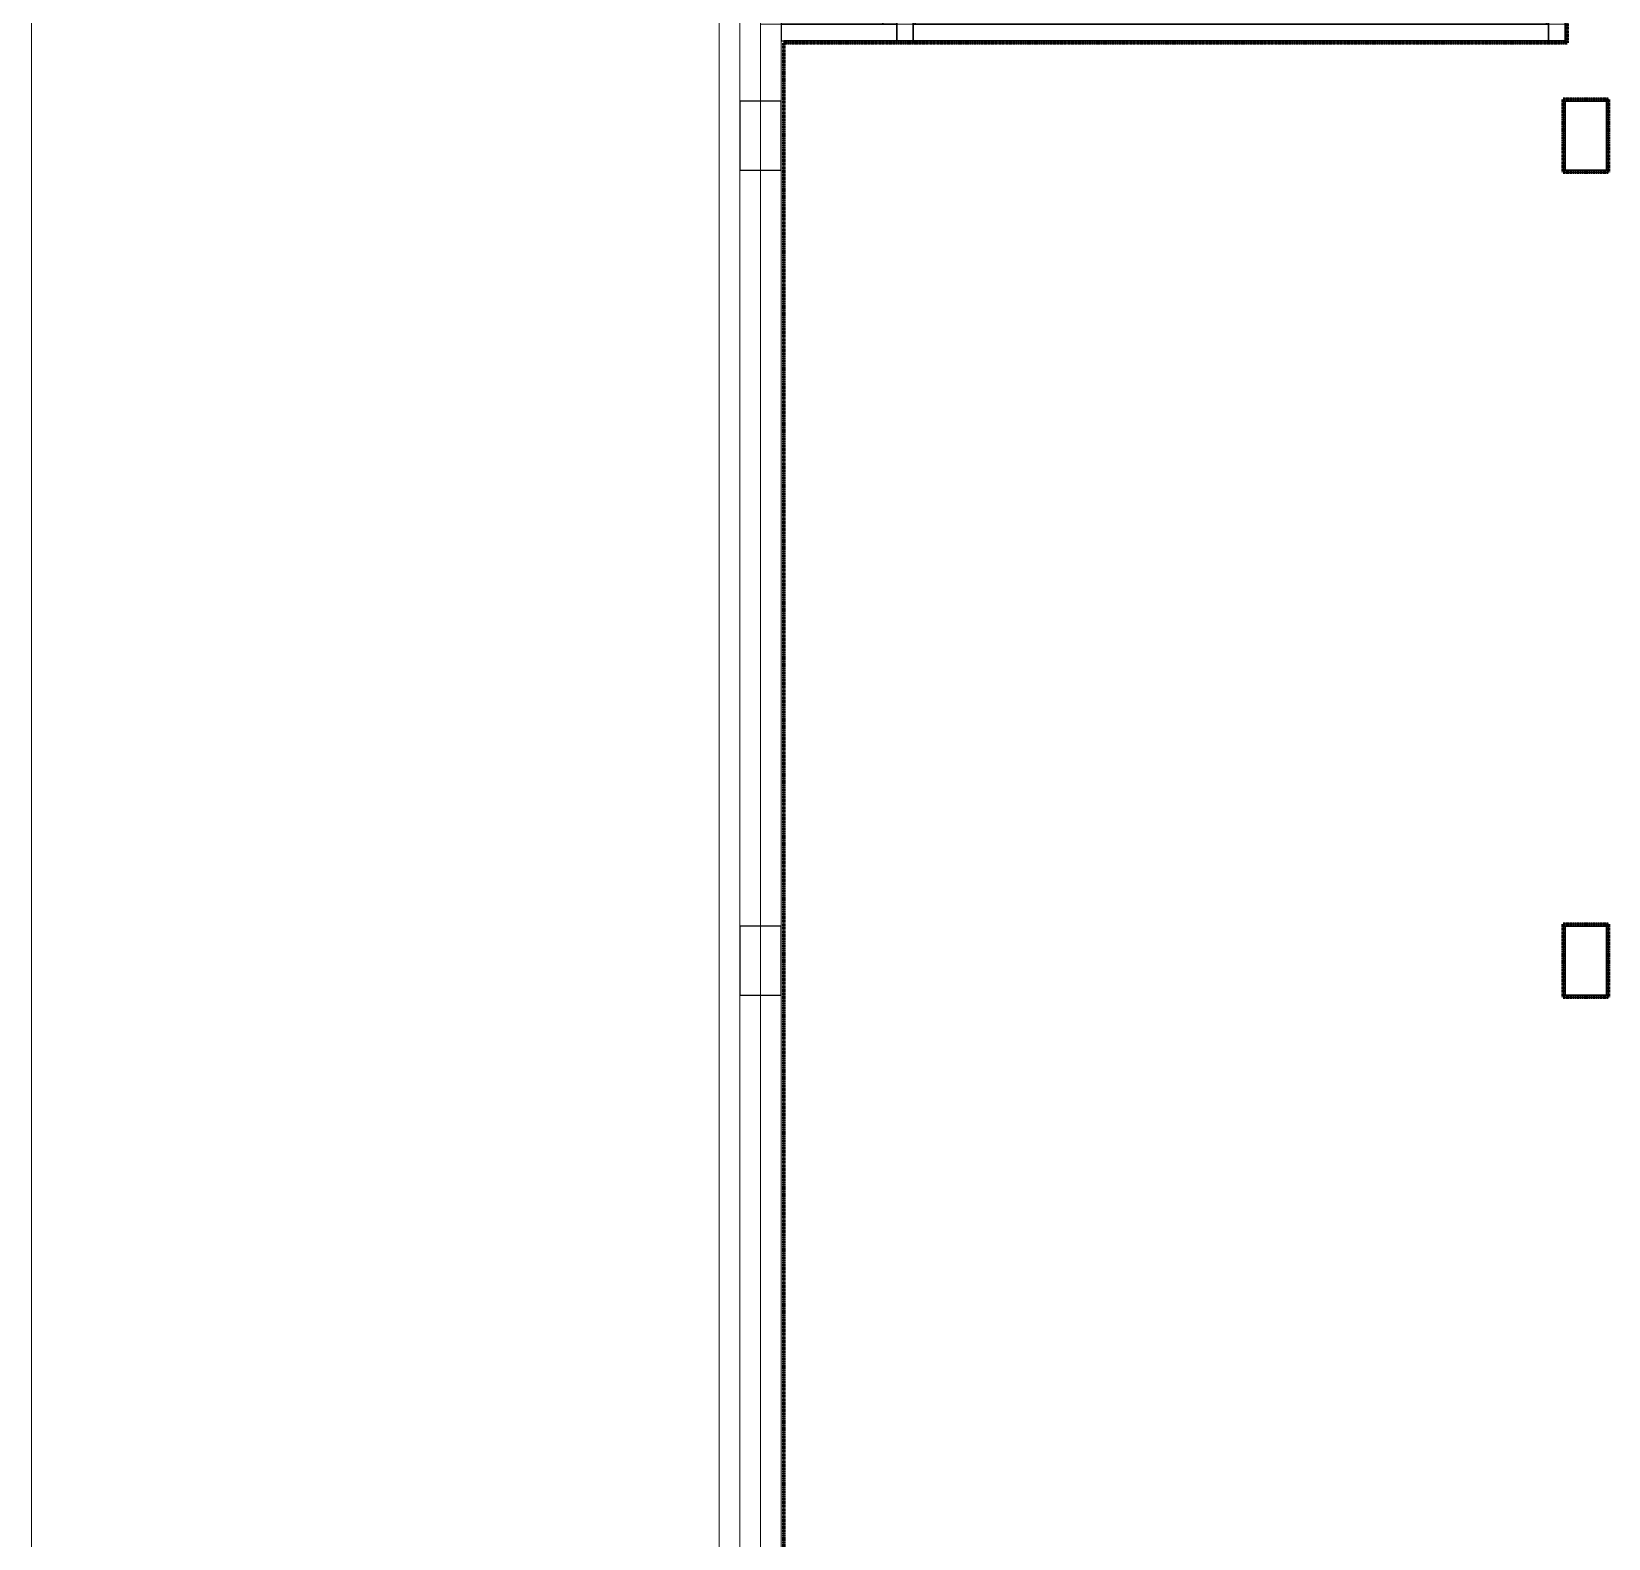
# Model space of a CAD drawing. Header units: millimetres. Extents: x -5300 to 98858, y -5196 to 93886.
# Drawn here: x 33700 to 45165, y 68298 to 79258 of the extents above; entities that cross this region are included whole.
import ezdxf

# ---------------------------------------------------------------- set-up
doc = ezdxf.new("R2010")
doc.units = ezdxf.units.MM
doc.linetypes.add('Штрих', pattern=[6.35, 3.175, -3.175])
doc.linetypes.add('Штрих_2_', pattern=[6.35, 3.175, -3.175])
for name, color, linetype, lineweight, true_color in [('_Разделитель помещений_', 4, 'Штрих', 70, 0x00ffff), ('Колонны', 7, 'Continuous', 18, 0x7f7f7f), ('Перекрытия', 7, 'Continuous', 18, 0x7f7f7f), ('Стены', 7, 'Continuous', 18, 0x7f7f7f), ('Стены разрез', 7, 'Continuous', 50, 0x7f7f7f)]:
    doc.layers.add(name, color=color, linetype=linetype, lineweight=lineweight, true_color=true_color)
doc.layers.add('Генплан', color=7, linetype='Continuous', lineweight=9)

# ---------------------------------------------------------------- blocks, each defined once
blk = doc.blocks.new('ПЕР-003 5804 - ПЕР-003 5804-240234-Подвал')
at = {"layer": 'Перекрытия', "color": 254, "true_color": 0xd4d4d4}
for p, q in [((38850, 87650), (38850, 52870)), ((38850, 52870), (38850, 87650))]:
    blk.add_line(p, q, dxfattribs=at)
blk = doc.blocks.new('СТ_ВОКОЛ-002 120954 - СТ_ВОКОЛ-002 2-244668-Подвал')
at = {"layer": 'Стены', "color": 254, "true_color": 0xd4d4d4}
blk.add_line((44850, 78250), (45150, 78250), dxfattribs=at)
blk = doc.blocks.new('СТ_ВОКОЛ-002 120954 - СТ_ВОКОЛ-002 120954-244665-Подвал')
at = {"layer": 'Стены', "color": 254, "true_color": 0xd4d4d4}
for p, q in [((44835, 78250), (44835, 78250)), ((44835, 78235), (44835, 78235)), ((45165, 78250), (45165, 78250)), ((45165, 78235), (45165, 78235))]:
    blk.add_line(p, q, dxfattribs=at)
at = {"layer": 'Стены разрез', "color": 254, "lineweight": 25, "true_color": 0xd4d4d4}
for p, q in [((45165, 78250), (44835, 78250)), ((44835, 78250), (44835, 78235)), ((44835, 78235), (45165, 78235)), ((45165, 78235), (45165, 78250))]:
    blk.add_line(p, q, dxfattribs=at)
blk.add_blockref('СТ_ВОКОЛ-002 120954 - СТ_ВОКОЛ-002 2-244668-Подвал', (0, 0))
blk = doc.blocks.new('СТ_ВОКОЛ-003 121062 - СТ_ВОКОЛ-003 2-244684-Подвал')
at = {"layer": 'Стены', "color": 254, "true_color": 0xd4d4d4}
blk.add_line((45150, 78250), (45150, 78750), dxfattribs=at)
blk = doc.blocks.new('СТ_ВОКОЛ-003 121062 - СТ_ВОКОЛ-003 121062-244681-Подвал')
at = {"layer": 'Стены', "color": 254, "true_color": 0xd4d4d4}
for p, q in [((45150, 78765), (45150, 78765)), ((45165, 78765), (45165, 78765)), ((45150, 78250), (45150, 78250)), ((45165, 78250), (45165, 78250))]:
    blk.add_line(p, q, dxfattribs=at)
at = {"layer": 'Стены разрез', "color": 254, "lineweight": 25, "true_color": 0xd4d4d4}
for p, q in [((45165, 78765), (45150, 78765)), ((45150, 78765), (45150, 78250)), ((45165, 78250), (45165, 78765)), ((45150, 78250), (45165, 78250))]:
    blk.add_line(p, q, dxfattribs=at)
blk.add_blockref('СТ_ВОКОЛ-003 121062 - СТ_ВОКОЛ-003 2-244684-Подвал', (0, 0))
blk = doc.blocks.new('СТ_ВОКОЛ-004 121175 - СТ_ВОКОЛ-004 2-244700-Подвал')
at = {"layer": 'Стены', "color": 254, "true_color": 0xd4d4d4}
blk.add_line((45150, 78750), (44850, 78750), dxfattribs=at)
blk = doc.blocks.new('СТ_ВОКОЛ-004 121175 - СТ_ВОКОЛ-004 121175-244697-Подвал')
at = {"layer": 'Стены', "color": 254, "true_color": 0xd4d4d4}
for p, q in [((44835, 78765), (44835, 78765)), ((45150, 78765), (45150, 78765)), ((44835, 78750), (44835, 78750)), ((45150, 78750), (45150, 78750))]:
    blk.add_line(p, q, dxfattribs=at)
at = {"layer": 'Стены разрез', "color": 254, "lineweight": 25, "true_color": 0xd4d4d4}
for p, q in [((44835, 78765), (44835, 78750)), ((45150, 78765), (44835, 78765)), ((45150, 78750), (45150, 78765)), ((44835, 78750), (45150, 78750))]:
    blk.add_line(p, q, dxfattribs=at)
blk.add_blockref('СТ_ВОКОЛ-004 121175 - СТ_ВОКОЛ-004 2-244700-Подвал', (0, 0))
blk = doc.blocks.new('СТ_ВОКОЛ-005 121288 - СТ_ВОКОЛ-005 2-244716-Подвал')
at = {"layer": 'Стены', "color": 254, "true_color": 0xd4d4d4}
blk.add_line((44850, 78750), (44850, 78250), dxfattribs=at)
blk = doc.blocks.new('СТ_ВОКОЛ-005 121288 - СТ_ВОКОЛ-005 121288-244713-Подвал')
at = {"layer": 'Стены', "color": 254, "true_color": 0xd4d4d4}
for p, q in [((44835, 78750), (44835, 78750)), ((44850, 78750), (44850, 78750)), ((44835, 78250), (44835, 78250)), ((44850, 78250), (44850, 78250))]:
    blk.add_line(p, q, dxfattribs=at)
at = {"layer": 'Стены разрез', "color": 254, "lineweight": 25, "true_color": 0xd4d4d4}
for p, q in [((44850, 78750), (44835, 78750)), ((44835, 78750), (44835, 78250)), ((44850, 78250), (44850, 78750)), ((44835, 78250), (44850, 78250))]:
    blk.add_line(p, q, dxfattribs=at)
blk.add_blockref('СТ_ВОКОЛ-005 121288 - СТ_ВОКОЛ-005 2-244716-Подвал', (0, 0))
blk = doc.blocks.new('СТ_ВОКОЛ-002 122038 - СТ_ВОКОЛ-002 2-244796-Подвал')
at = {"layer": 'Стены', "color": 254, "true_color": 0xd4d4d4}
blk.add_line((44850, 72250), (45150, 72250), dxfattribs=at)
blk = doc.blocks.new('СТ_ВОКОЛ-002 122038 - СТ_ВОКОЛ-002 122038-244793-Подвал')
at = {"layer": 'Стены', "color": 254, "true_color": 0xd4d4d4}
for p, q in [((44835, 72250), (44835, 72250)), ((44835, 72235), (44835, 72235)), ((45165, 72250), (45165, 72250)), ((45165, 72235), (45165, 72235))]:
    blk.add_line(p, q, dxfattribs=at)
at = {"layer": 'Стены разрез', "color": 254, "lineweight": 25, "true_color": 0xd4d4d4}
for p, q in [((45165, 72250), (44835, 72250)), ((44835, 72250), (44835, 72235)), ((44835, 72235), (45165, 72235)), ((45165, 72235), (45165, 72250))]:
    blk.add_line(p, q, dxfattribs=at)
blk.add_blockref('СТ_ВОКОЛ-002 122038 - СТ_ВОКОЛ-002 2-244796-Подвал', (0, 0))
blk = doc.blocks.new('СТ_ВОКОЛ-003 122146 - СТ_ВОКОЛ-003 2-244812-Подвал')
at = {"layer": 'Стены', "color": 254, "true_color": 0xd4d4d4}
blk.add_line((45150, 72250), (45150, 72750), dxfattribs=at)
blk = doc.blocks.new('СТ_ВОКОЛ-003 122146 - СТ_ВОКОЛ-003 122146-244809-Подвал')
at = {"layer": 'Стены', "color": 254, "true_color": 0xd4d4d4}
for p, q in [((45150, 72765), (45150, 72765)), ((45165, 72765), (45165, 72765)), ((45150, 72250), (45150, 72250)), ((45165, 72250), (45165, 72250))]:
    blk.add_line(p, q, dxfattribs=at)
at = {"layer": 'Стены разрез', "color": 254, "lineweight": 25, "true_color": 0xd4d4d4}
for p, q in [((45165, 72765), (45150, 72765)), ((45150, 72765), (45150, 72250)), ((45165, 72250), (45165, 72765)), ((45150, 72250), (45165, 72250))]:
    blk.add_line(p, q, dxfattribs=at)
blk.add_blockref('СТ_ВОКОЛ-003 122146 - СТ_ВОКОЛ-003 2-244812-Подвал', (0, 0))
blk = doc.blocks.new('СТ_ВОКОЛ-004 122259 - СТ_ВОКОЛ-004 2-244828-Подвал')
at = {"layer": 'Стены', "color": 254, "true_color": 0xd4d4d4}
blk.add_line((45150, 72750), (44850, 72750), dxfattribs=at)
blk = doc.blocks.new('СТ_ВОКОЛ-004 122259 - СТ_ВОКОЛ-004 122259-244825-Подвал')
at = {"layer": 'Стены', "color": 254, "true_color": 0xd4d4d4}
for p, q in [((44835, 72765), (44835, 72765)), ((44835, 72750), (44835, 72750)), ((45150, 72765), (45150, 72765)), ((45150, 72750), (45150, 72750))]:
    blk.add_line(p, q, dxfattribs=at)
at = {"layer": 'Стены разрез', "color": 254, "lineweight": 25, "true_color": 0xd4d4d4}
for p, q in [((44835, 72765), (44835, 72750)), ((45150, 72765), (44835, 72765)), ((44835, 72750), (45150, 72750)), ((45150, 72750), (45150, 72765))]:
    blk.add_line(p, q, dxfattribs=at)
blk.add_blockref('СТ_ВОКОЛ-004 122259 - СТ_ВОКОЛ-004 2-244828-Подвал', (0, 0))
blk = doc.blocks.new('СТ_ВОКОЛ-005 122372 - СТ_ВОКОЛ-005 2-244844-Подвал')
at = {"layer": 'Стены', "color": 254, "true_color": 0xd4d4d4}
blk.add_line((44850, 72750), (44850, 72250), dxfattribs=at)
blk = doc.blocks.new('СТ_ВОКОЛ-005 122372 - СТ_ВОКОЛ-005 122372-244841-Подвал')
at = {"layer": 'Стены', "color": 254, "true_color": 0xd4d4d4}
for p, q in [((44835, 72750), (44835, 72750)), ((44850, 72750), (44850, 72750)), ((44835, 72250), (44835, 72250)), ((44850, 72250), (44850, 72250))]:
    blk.add_line(p, q, dxfattribs=at)
at = {"layer": 'Стены разрез', "color": 254, "lineweight": 25, "true_color": 0xd4d4d4}
for p, q in [((44850, 72750), (44835, 72750)), ((44835, 72750), (44835, 72250)), ((44850, 72250), (44850, 72750)), ((44835, 72250), (44850, 72250))]:
    blk.add_line(p, q, dxfattribs=at)
blk.add_blockref('СТ_ВОКОЛ-005 122372 - СТ_ВОКОЛ-005 2-244844-Подвал', (0, 0))
blk = doc.blocks.new('СТН-03 128544 - СТН-03 2-245378-Подвал')
at = {"layer": 'Стены', "color": 254, "true_color": 0xd4d4d4}
blk.add_line((39000, 52500), (39000, 87500), dxfattribs=at)
blk = doc.blocks.new('СТН-03 128544 - СТН-03-245371-Подвал')
at = {"layer": 'Стены', "color": 254, "true_color": 0xd4d4d4}
for p, q in [((38700, 87800), (38700, 52800)), ((38700, 52800), (38700, 87800)), ((38850, 52800), (38850, 87800)), ((38850, 87800), (38850, 52800)), ((38850, 84250), (38850, 78750)), ((38850, 84250), (38850, 78750)), ((38850, 78750), (38850, 84250)), ((39150, 84250), (39150, 78750)), ((39150, 78750), (39150, 84250)), ((39150, 78750), (39150, 84250)), ((38700, 80700), (38700, 52800)), ((38850, 52800), (38850, 80700)), ((39150, 52550), (39150, 79190)), ((39150, 79190), (39150, 79190)), ((39150, 52550), (39150, 79190)), ((39150, 79190), (39150, 79190)), ((39170, 79190), (39150, 79190)), ((39170, 79190), (39150, 79190)), ((39150, 52550), (39150, 79190)), ((39150, 79190), (39170, 79190)), ((39170, 79190), (39170, 79190)), ((39170, 79190), (39170, 52550)), ((39170, 79190), (39170, 52550)), ((39170, 79190), (39170, 79190)), ((39170, 79190), (39170, 52550)), ((38850, 78750), (38850, 78750)), ((39150, 78750), (38850, 78750)), ((38850, 78750), (38850, 78750)), ((38850, 78750), (39150, 78750)), ((38850, 78750), (39150, 78750)), ((39150, 78750), (39150, 78750)), ((39150, 78750), (39150, 78750)), ((39150, 78250), (38850, 78250)), ((38850, 78250), (38850, 78250)), ((39150, 78250), (38850, 78250)), ((38850, 78250), (38850, 72750)), ((38850, 78250), (38850, 78250)), ((38850, 78250), (38850, 72750)), ((38850, 72750), (38850, 78250)), ((38850, 78250), (39150, 78250)), ((39150, 72750), (39150, 78250)), ((39150, 78250), (39150, 78250)), ((39150, 72750), (39150, 78250)), ((39150, 78250), (39150, 78250)), ((39150, 78250), (39150, 72750)), ((38850, 72750), (39150, 72750)), ((38850, 72750), (38850, 72750)), ((38850, 72750), (39150, 72750)), ((38850, 72750), (38850, 72750)), ((39150, 72750), (38850, 72750)), ((39150, 72750), (39150, 72750)), ((39150, 72750), (39150, 72750)), ((39150, 72250), (38850, 72250)), ((38850, 72250), (38850, 72250)), ((39150, 72250), (38850, 72250)), ((38850, 72250), (38850, 66750)), ((38850, 72250), (38850, 72250)), ((38850, 72250), (38850, 66750)), ((38850, 66750), (38850, 72250)), ((38850, 72250), (39150, 72250)), ((39150, 66750), (39150, 72250)), ((39150, 72250), (39150, 72250)), ((39150, 66750), (39150, 72250)), ((39150, 72250), (39150, 72250)), ((39150, 72250), (39150, 66750))]:
    blk.add_line(p, q, dxfattribs=at)
blk = doc.blocks.new('СТН-03 128544 - СТН-03 128544-245375-Подвал')
for name in ['СТН-03 128544 - СТН-03-245371-Подвал', 'СТН-03 128544 - СТН-03 2-245378-Подвал']:
    blk.add_blockref(name, (0, 0))
blk = doc.blocks.new('СТВ_Перегородка_Кирпич 202865 - СТВ_Перегородка_Кирпич 2-248191-Подвал')
at = {"layer": 'Стены', "color": 254, "true_color": 0xd4d4d4}
blk.add_line((39990, 79310), (39990, 87500), dxfattribs=at)
blk = doc.blocks.new('СТВ_Перегородка_Кирпич 202865 - СТВ_Перегородка_Кирпич 202865-248188-Подвал')
at = {"layer": 'Стены', "color": 254, "true_color": 0xd4d4d4}
for p, q in [((39875, 87330), (39875, 87330)), ((39890, 87350), (39890, 87350)), ((39890, 87330), (39890, 87330)), ((39990, 87350), (39990, 87350)), ((39990, 87350), (39990, 87350)), ((40110, 87350), (40110, 87350)), ((40110, 87330), (40110, 87330)), ((40125, 87330), (40125, 87330)), ((39890, 85020), (39875, 85020)), ((39875, 85020), (39875, 85020)), ((39875, 84400), (39875, 85020)), ((39990, 85020), (39890, 85020)), ((39890, 85020), (39890, 85020)), ((39890, 84400), (39890, 85020)), ((39890, 85020), (39890, 84400)), ((39890, 85020), (39890, 85020)), ((40110, 85020), (39990, 85020)), ((39990, 85020), (39990, 85020)), ((39990, 84400), (39990, 85020)), ((39990, 85020), (39990, 84400)), ((39990, 85020), (39990, 85020)), ((40125, 85020), (40110, 85020)), ((40110, 85020), (40110, 85020)), ((40110, 84400), (40110, 85020)), ((40110, 85020), (40110, 84400)), ((40110, 85020), (40110, 85020)), ((40125, 85020), (40125, 84400)), ((40125, 85020), (40125, 85020)), ((39875, 84400), (39890, 84400)), ((39875, 84400), (39875, 84400)), ((39890, 84400), (39990, 84400)), ((39890, 84400), (39890, 84400)), ((39890, 84400), (39890, 84400)), ((39990, 84400), (40110, 84400)), ((39990, 84400), (39990, 84400)), ((39990, 84400), (39990, 84400)), ((40110, 84400), (40125, 84400)), ((40110, 84400), (40110, 84400)), ((40110, 84400), (40110, 84400)), ((40125, 84400), (40125, 84400)), ((40110, 84150), (40110, 84150)), ((40125, 84150), (40125, 84150)), ((40110, 84030), (40110, 84030)), ((40125, 84030), (40125, 84030)), ((39875, 79410), (39875, 79410)), ((39890, 79410), (39890, 79410)), ((39890, 79310), (39890, 79310)), ((39990, 79310), (39990, 79310)), ((40110, 79310), (40110, 79310)), ((40125, 79310), (40125, 79310)), ((39990, 79190), (39990, 79190)), ((40110, 79190), (40110, 79190)), ((40110, 79190), (40110, 79190)), ((40110, 79175), (40110, 79175)), ((40125, 79190), (40125, 79190)), ((40125, 79175), (40125, 79175))]:
    blk.add_line(p, q, dxfattribs=at)
at = {"layer": 'Стены разрез', "color": 254, "lineweight": 25, "true_color": 0xd4d4d4}
for p, q in [((39890, 87330), (39875, 87330)), ((39875, 87330), (39875, 79410)), ((39990, 87350), (39890, 87350)), ((39890, 87350), (39890, 79310)), ((39890, 79410), (39890, 87330)), ((40110, 87350), (39990, 87350)), ((39990, 87350), (39990, 79190)), ((39990, 79310), (39990, 87350)), ((40110, 79190), (40110, 87350)), ((40125, 87330), (40110, 87330)), ((40110, 87330), (40110, 84150)), ((40125, 84150), (40125, 87330)), ((40110, 84150), (40125, 84150)), ((40110, 84030), (40110, 79310)), ((40125, 84030), (40110, 84030)), ((40125, 79310), (40125, 84030)), ((39875, 79410), (39890, 79410)), ((39890, 79310), (39990, 79310)), ((40110, 79310), (40125, 79310)), ((39990, 79190), (40110, 79190)), ((40110, 79190), (40110, 79175)), ((40125, 79190), (40110, 79190)), ((40110, 79175), (40125, 79175)), ((40125, 79175), (40125, 79190))]:
    blk.add_line(p, q, dxfattribs=at)
blk.add_blockref('СТВ_Перегородка_Кирпич 202865 - СТВ_Перегородка_Кирпич 2-248191-Подвал', (0, 0))
blk = doc.blocks.new('СТВ_Перегородка_Кирпич 208831 - СТВ_Перегородка_Кирпич 2-248369-Подвал')
at = {"layer": 'Стены', "color": 254, "true_color": 0xd4d4d4}
blk.add_line((39000, 79310), (39990, 79310), dxfattribs=at)
blk = doc.blocks.new('СТВ_Перегородка_Кирпич 208831 - СТВ_Перегородка_Кирпич 208831-248366-Подвал')
at = {"layer": 'Стены', "color": 254, "true_color": 0xd4d4d4}
for p, q in [((39150, 79410), (39150, 79410)), ((39170, 79425), (39170, 79425)), ((39170, 79410), (39170, 79410)), ((39875, 79425), (39875, 79425)), ((39875, 79410), (39875, 79410)), ((39890, 79410), (39890, 79410)), ((39150, 79310), (39150, 79310)), ((39150, 79310), (39150, 79310)), ((39890, 79310), (39890, 79310)), ((39990, 79310), (39990, 79310)), ((39150, 79190), (39150, 79190)), ((39170, 79190), (39170, 79190)), ((39170, 79175), (39170, 79175)), ((39990, 79190), (39990, 79190)), ((40110, 79190), (40110, 79190)), ((40110, 79175), (40110, 79175))]:
    blk.add_line(p, q, dxfattribs=at)
at = {"layer": 'Стены разрез', "color": 254, "lineweight": 25, "true_color": 0xd4d4d4}
for p, q in [((39890, 79410), (39150, 79410)), ((39150, 79410), (39150, 79310)), ((39875, 79425), (39170, 79425)), ((39170, 79425), (39170, 79410)), ((39170, 79410), (39875, 79410)), ((39875, 79410), (39875, 79425)), ((39890, 79310), (39890, 79410)), ((39990, 79310), (39150, 79310)), ((39150, 79310), (39150, 79190)), ((39150, 79310), (39890, 79310)), ((39990, 79190), (39990, 79310)), ((39150, 79190), (39990, 79190)), ((40110, 79190), (39170, 79190)), ((39170, 79190), (39170, 79175)), ((39170, 79175), (40110, 79175)), ((40110, 79175), (40110, 79190))]:
    blk.add_line(p, q, dxfattribs=at)
blk.add_blockref('СТВ_Перегородка_Кирпич 208831 - СТВ_Перегородка_Кирпич 2-248369-Подвал', (0, 0))
blk = doc.blocks.new('СТВ_Перегородка_Кирпич 210889 - СТВ_Перегородка_Кирпич 2-248468-Подвал')
at = {"layer": 'Стены', "color": 254, "true_color": 0xd4d4d4}
blk.add_line((44850, 79310), (44850, 87500), dxfattribs=at)
blk = doc.blocks.new('СТВ_Перегородка_Кирпич 210889 - СТВ_Перегородка_Кирпич 210889-248465-Подвал')
at = {"layer": 'Стены', "color": 254, "true_color": 0xd4d4d4}
for p, q in [((44715, 87330), (44715, 87330)), ((44730, 87350), (44730, 87350)), ((44730, 87330), (44730, 87330)), ((44850, 87350), (44850, 87350)), ((44850, 87330), (44850, 87330)), ((44865, 87330), (44865, 87330)), ((44730, 86827), (44715, 86827)), ((44715, 86827), (44715, 86827)), ((44715, 85127), (44715, 86827)), ((44730, 86827), (44850, 86827)), ((44730, 85127), (44730, 86827)), ((44730, 86827), (44730, 86827)), ((44730, 86827), (44730, 85127)), ((44730, 86827), (44730, 86827)), ((44865, 86827), (44850, 86827)), ((44850, 86827), (44850, 86827)), ((44850, 85127), (44850, 86827)), ((44850, 86827), (44850, 86827)), ((44850, 86827), (44850, 85127)), ((44865, 86827), (44865, 85127)), ((44865, 86827), (44865, 86827)), ((44715, 85127), (44730, 85127)), ((44715, 85127), (44715, 85127)), ((44730, 85127), (44850, 85127)), ((44730, 85127), (44730, 85127)), ((44730, 85127), (44730, 85127)), ((44850, 85127), (44865, 85127)), ((44850, 85127), (44850, 85127)), ((44850, 85127), (44850, 85127)), ((44865, 85127), (44865, 85127)), ((44850, 84765), (44865, 84765)), ((44850, 84750), (44850, 84765)), ((44850, 84765), (44850, 84765)), ((44850, 84750), (44865, 84750)), ((44850, 84750), (44850, 84750)), ((44865, 84765), (44865, 84765)), ((44865, 84765), (44865, 84750)), ((44865, 84750), (44865, 84750)), ((44850, 84250), (44865, 84250)), ((44850, 84235), (44850, 84250)), ((44850, 84250), (44850, 84250)), ((44850, 84235), (44865, 84235)), ((44850, 84235), (44850, 84235)), ((44865, 84250), (44865, 84250)), ((44865, 84250), (44865, 84235)), ((44865, 84235), (44865, 84235)), ((44715, 84150), (44715, 84150)), ((44730, 84150), (44730, 84150)), ((44715, 84030), (44715, 84030)), ((44730, 84030), (44730, 84030)), ((44730, 81940), (44715, 81940)), ((44715, 81940), (44715, 81940)), ((44715, 80240), (44715, 81940)), ((44850, 81940), (44730, 81940)), ((44730, 81940), (44730, 81940)), ((44730, 80240), (44730, 81940)), ((44730, 81940), (44730, 80240)), ((44730, 81940), (44730, 81940)), ((44865, 81940), (44850, 81940)), ((44850, 81940), (44850, 81940)), ((44850, 80240), (44850, 81940)), ((44850, 81940), (44850, 80240)), ((44850, 81940), (44850, 81940)), ((44865, 81940), (44865, 80240)), ((44865, 81940), (44865, 81940)), ((44715, 80240), (44730, 80240)), ((44715, 80240), (44715, 80240)), ((44730, 80240), (44850, 80240)), ((44730, 80240), (44730, 80240)), ((44730, 80240), (44730, 80240)), ((44850, 80240), (44865, 80240)), ((44850, 80240), (44850, 80240)), ((44850, 80240), (44850, 80240)), ((44865, 80240), (44865, 80240)), ((44715, 79310), (44715, 79310)), ((44730, 79310), (44730, 79310)), ((44730, 79190), (44730, 79190)), ((44850, 79190), (44850, 79190)), ((44850, 79175), (44850, 79175)), ((44865, 79175), (44865, 79175))]:
    blk.add_line(p, q, dxfattribs=at)
at = {"layer": 'Стены разрез', "color": 254, "lineweight": 25, "true_color": 0xd4d4d4}
for p, q in [((44730, 87330), (44715, 87330)), ((44715, 87330), (44715, 84150)), ((44850, 87350), (44730, 87350)), ((44730, 87350), (44730, 79190)), ((44730, 84150), (44730, 87330)), ((44850, 79190), (44850, 87350)), ((44865, 87330), (44850, 87330)), ((44850, 87330), (44850, 84765)), ((44865, 84765), (44865, 87330)), ((44850, 84765), (44865, 84765)), ((44865, 84235), (44850, 84235)), ((44850, 84235), (44850, 79175)), ((44865, 79175), (44865, 84235)), ((44715, 84150), (44730, 84150)), ((44730, 84030), (44715, 84030)), ((44715, 84030), (44715, 79310)), ((44730, 79310), (44730, 84030)), ((44715, 79310), (44730, 79310)), ((44730, 79190), (44850, 79190)), ((44850, 79175), (44865, 79175))]:
    blk.add_line(p, q, dxfattribs=at)
blk.add_blockref('СТВ_Перегородка_Кирпич 210889 - СТВ_Перегородка_Кирпич 2-248468-Подвал', (0, 0))
blk = doc.blocks.new('СТВ_Перегородка_Кирпич 211700 - СТВ_Перегородка_Кирпич 2-248584-Подвал')
at = {"layer": 'Стены', "color": 254, "true_color": 0xd4d4d4}
blk.add_line((39990, 79310), (44850, 79310), dxfattribs=at)
blk = doc.blocks.new('СТВ_Перегородка_Кирпич 211700 - СТВ_Перегородка_Кирпич 211700-248581-Подвал')
at = {"layer": 'Стены', "color": 254, "true_color": 0xd4d4d4}
for p, q in [((40110, 79310), (40110, 79310)), ((40125, 79325), (40125, 79325)), ((40125, 79310), (40125, 79310)), ((44715, 79325), (44715, 79325)), ((44715, 79310), (44715, 79310)), ((44730, 79310), (44730, 79310)), ((40110, 79190), (40110, 79190)), ((40125, 79190), (40125, 79190)), ((40125, 79175), (40125, 79175)), ((44730, 79190), (44730, 79190)), ((44850, 79190), (44850, 79190)), ((44850, 79175), (44850, 79175))]:
    blk.add_line(p, q, dxfattribs=at)
at = {"layer": 'Стены разрез', "color": 254, "lineweight": 25, "true_color": 0xd4d4d4}
for p, q in [((40110, 79310), (40110, 79190)), ((44730, 79310), (40110, 79310)), ((40125, 79325), (40125, 79310)), ((44715, 79325), (40125, 79325)), ((40125, 79310), (44715, 79310)), ((44715, 79310), (44715, 79325)), ((44730, 79190), (44730, 79310)), ((40110, 79190), (44730, 79190)), ((40125, 79190), (40125, 79175)), ((44850, 79190), (40125, 79190)), ((40125, 79175), (44850, 79175)), ((44850, 79175), (44850, 79190))]:
    blk.add_line(p, q, dxfattribs=at)
blk.add_blockref('СТВ_Перегородка_Кирпич 211700 - СТВ_Перегородка_Кирпич 2-248584-Подвал', (0, 0))
blk = doc.blocks.new('Местность - Местность-379060-Подвал')
at = {"layer": 'Генплан', "color": 253, "true_color": 0xaaaaaa}
for p, q in [((33700, 87800), (33700, 57800)), ((33700, 87800), (33700, 57800)), ((33700, 57800), (33700, 87800)), ((33700, 57800), (33700, 87800)), ((33700, 57800), (33700, 87800)), ((33700, 87800), (33700, 57800)), ((38700, 57800), (38700, 87800)), ((38700, 57800), (38700, 87800)), ((38700, 87800), (38700, 57800))]:
    blk.add_line(p, q, dxfattribs=at)
blk = doc.blocks.new('Местность - Местность-379064-Подвал')
blk.add_blockref('Местность - Местность-379060-Подвал', (0, 0))
blk = doc.blocks.new('КОЛ-002 300х500 300 x 500 121924 - КОЛ-002 300х500 300 x 500 121924-385436-Подвал')
at = {"layer": 'Колонны', "color": 254, "lineweight": 25, "true_color": 0xd4d4d4}
for p, q in [((150, 250), (-150, 250)), ((-150, 250), (-150, -250)), ((150, -250), (150, 250)), ((-150, -250), (150, -250))]:
    blk.add_line(p, q, dxfattribs=at)
at = {"layer": 'Колонны', "color": 254, "true_color": 0xd4d4d4}
for p, q in [((-150, 250), (-150, 250)), ((150, 250), (150, 250)), ((-150, -250), (-150, -250)), ((150, -250), (150, -250))]:
    blk.add_line(p, q, dxfattribs=at)
blk = doc.blocks.new('КОЛ-002 300х500 300 x 500 120840 - КОЛ-002 300х500 300 x 500 120840-385414-Подвал')
at = {"layer": 'Колонны', "color": 254, "lineweight": 25, "true_color": 0xd4d4d4}
for p, q in [((150, 250), (-150, 250)), ((-150, 250), (-150, -250)), ((150, -250), (150, 250)), ((-150, -250), (150, -250))]:
    blk.add_line(p, q, dxfattribs=at)
at = {"layer": 'Колонны', "color": 254, "true_color": 0xd4d4d4}
for p, q in [((-150, 250), (-150, 250)), ((150, 250), (150, 250)), ((-150, -250), (-150, -250)), ((150, -250), (150, -250))]:
    blk.add_line(p, q, dxfattribs=at)
blk = doc.blocks.new('КОЛ-001 300х500 300 x 500 111635 - КОЛ-001 300х500 300 x 500 111635-385183-Подвал')
at = {"layer": 'Колонны', "color": 254, "lineweight": 25, "true_color": 0xd4d4d4}
for p, q in [((150, 250), (-150, 250)), ((-150, 250), (-150, -250)), ((150, -250), (150, 250)), ((-150, -250), (150, -250))]:
    blk.add_line(p, q, dxfattribs=at)
at = {"layer": 'Колонны', "color": 254, "true_color": 0xd4d4d4}
for p, q in [((-150, 250), (-150, 250)), ((150, 250), (150, 250)), ((-150, -250), (-150, -250)), ((150, -250), (150, -250))]:
    blk.add_line(p, q, dxfattribs=at)
blk = doc.blocks.new('КОЛ-001 300х500 300 x 500 59164 - КОЛ-001 300х500 300 x 500 59164-384809-Подвал')
at = {"layer": 'Колонны', "color": 254, "lineweight": 25, "true_color": 0xd4d4d4}
for p, q in [((150, 250), (-150, 250)), ((-150, 250), (-150, -250)), ((150, -250), (150, 250)), ((-150, -250), (150, -250))]:
    blk.add_line(p, q, dxfattribs=at)
at = {"layer": 'Колонны', "color": 254, "true_color": 0xd4d4d4}
for p, q in [((-150, 250), (-150, 250)), ((150, 250), (150, 250)), ((-150, -250), (-150, -250)), ((150, -250), (150, -250))]:
    blk.add_line(p, q, dxfattribs=at)

msp = doc.modelspace()

# ---------------------------------------------------------------- linework, layer by layer
at = {"layer": '_Разделитель помещений_', "color": 131, "linetype": 'Штрих_2_', "true_color": 0xaaffff}
for p, q in [((44865, 79175), (44865, 84235)), ((39170, 52570), (39170, 79175)), ((39170, 79175), (40125, 79175)), ((40125, 79175), (44865, 79175)), ((44835, 78765), (45165, 78765)), ((44835, 78235), (44835, 78765)), ((45165, 78235), (45165, 78765)), ((44835, 78235), (45165, 78235)), ((44835, 72765), (45165, 72765)), ((44835, 72235), (44835, 72765)), ((45165, 72235), (45165, 72765)), ((44835, 72235), (45165, 72235))]:
    msp.add_line(p, q, dxfattribs=at)
at = {"layer": 'Перекрытия', "color": 254, "true_color": 0xd4d4d4}
for p, q in [((38850, 52870), (38850, 87650)), ((38850, 87650), (38850, 52870))]:
    msp.add_line(p, q, dxfattribs=at)

# ---------------------------------------------------------------- block references
at = {"layer": 'Генплан', "color": 253, "true_color": 0xaaaaaa}
msp.add_blockref('Местность - Местность-379064-Подвал', (0, 0), dxfattribs=at)
at = {"layer": 'Колонны', "color": 254, "true_color": 0xd4d4d4}
for name, p in [('КОЛ-001 300х500 300 x 500 59164 - КОЛ-001 300х500 300 x 500 59164-384809-Подвал', (39000, 78500)), ('КОЛ-002 300х500 300 x 500 120840 - КОЛ-002 300х500 300 x 500 120840-385414-Подвал', (45000, 78500)), ('КОЛ-001 300х500 300 x 500 111635 - КОЛ-001 300х500 300 x 500 111635-385183-Подвал', (39000, 72500)), ('КОЛ-002 300х500 300 x 500 121924 - КОЛ-002 300х500 300 x 500 121924-385436-Подвал', (45000, 72500))]:
    msp.add_blockref(name, p, dxfattribs=at)
at = {"layer": 'Перекрытия', "color": 254, "true_color": 0xd4d4d4}
msp.add_blockref('ПЕР-003 5804 - ПЕР-003 5804-240234-Подвал', (0, 0), dxfattribs=at)
at = {"layer": 'Стены', "color": 254, "true_color": 0xd4d4d4}
for name in ['СТН-03 128544 - СТН-03 128544-245375-Подвал', 'СТВ_Перегородка_Кирпич 202865 - СТВ_Перегородка_Кирпич 202865-248188-Подвал', 'СТВ_Перегородка_Кирпич 210889 - СТВ_Перегородка_Кирпич 210889-248465-Подвал', 'СТВ_Перегородка_Кирпич 208831 - СТВ_Перегородка_Кирпич 208831-248366-Подвал', 'СТВ_Перегородка_Кирпич 211700 - СТВ_Перегородка_Кирпич 211700-248581-Подвал', 'СТ_ВОКОЛ-004 121175 - СТ_ВОКОЛ-004 121175-244697-Подвал', 'СТ_ВОКОЛ-003 121062 - СТ_ВОКОЛ-003 121062-244681-Подвал', 'СТ_ВОКОЛ-005 121288 - СТ_ВОКОЛ-005 121288-244713-Подвал', 'СТ_ВОКОЛ-002 120954 - СТ_ВОКОЛ-002 120954-244665-Подвал', 'СТ_ВОКОЛ-004 122259 - СТ_ВОКОЛ-004 122259-244825-Подвал', 'СТ_ВОКОЛ-005 122372 - СТ_ВОКОЛ-005 122372-244841-Подвал', 'СТ_ВОКОЛ-003 122146 - СТ_ВОКОЛ-003 122146-244809-Подвал', 'СТ_ВОКОЛ-002 122038 - СТ_ВОКОЛ-002 122038-244793-Подвал']:
    msp.add_blockref(name, (0, 0), dxfattribs=at)

doc.saveas('drawing.dxf')
